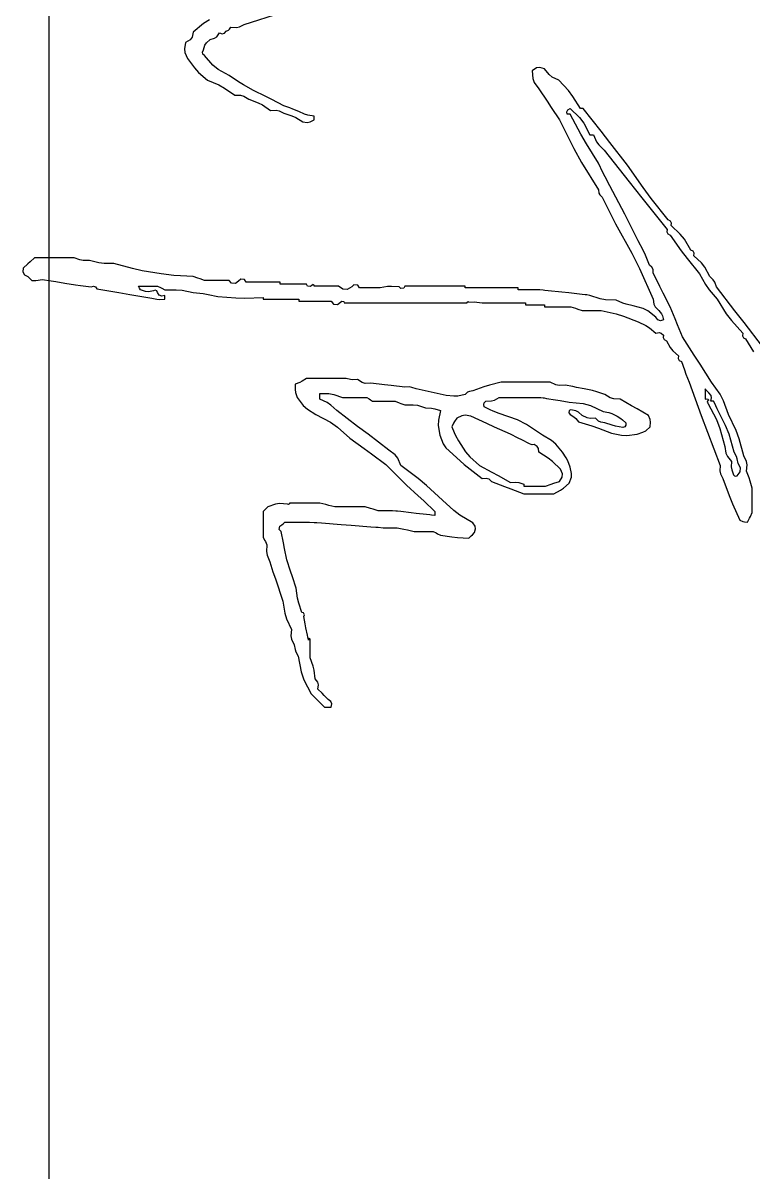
# Model space of a CAD drawing. Extents: x -12446 to 284554, y -295110 to 165007.
# Drawn here: x 1399 to 2051, y -293680 to -292653 of the extents above; entities that cross this region are included whole.
import ezdxf

# ---------------------------------------------------------------- set-up
doc = ezdxf.new("R2010")
doc.units = 0
doc.header["$LTSCALE"] = 1000
doc.layers.get('0').update_dxf_attribs({"linetype": 'CONTINUOUS'})
doc.layers.add('A-Anno-Note', color=241, linetype='CONTINUOUS')

# ---------------------------------------------------------------- blocks, each defined once
blk = doc.blocks.new('AX-TK-HF-20190012-S001-TQ2$0$BZTQ')
at = {"color": 4}
blk.add_line((-50, 128.675), (0, 128.675), dxfattribs=at)
blk = doc.blocks.new('AX-TK-HF-20190012-S001-TQ2')
blk.add_blockref('AX-TK-HF-20190012-S001-TQ2$0$BZTQ', (0, 0))
blk = doc.blocks.new('AX-14-E')
at = {"xscale": 100, "yscale": 100, "zscale": 100, "rotation": 270}
blk.add_blockref('AX-TK-HF-20190012-S001-TQ2', (-11445.7, -294110.2), dxfattribs=at)
blk = doc.blocks.new('yjttry7rt')
for p, q in [((12.324637, 7.891727), (12.193458, 7.789514)), ((12.282964, 7.797963), (12.353809, 7.841865)), ((12.959342, 7.802479), (12.928888, 7.787545)), ((12.978437, 7.80606), (12.959342, 7.802479)), ((13.012233, 7.803173), (12.978437, 7.80606)), ((13.049331, 7.816835), (13.012233, 7.803173)), ((13.06812, 7.823098), (13.049331, 7.816835)), ((13.105996, 7.834427), (13.06812, 7.823098)), ((13.16017, 7.834427), (13.105996, 7.834427)), ((13.187257, 7.834427), (13.16017, 7.834427)), ((13.241432, 7.834427), (13.187257, 7.834427)), ((13.262268, 7.824009), (13.241432, 7.834427)), ((13.272686, 7.8188), (13.262268, 7.824009)), ((13.293522, 7.808382), (13.272686, 7.8188)), ((13.292386, 7.791237), (13.293522, 7.808382)), ((12.127824, 7.738465), (11.996466, 7.636483)), ((12.193458, 7.789514), (12.127824, 7.738465)), ((12.182017, 7.719611), (12.25171, 7.782336)), ((12.25171, 7.782336), (12.265482, 7.779946)), ((12.265482, 7.779946), (12.276614, 7.785512)), ((12.276614, 7.785512), (12.282964, 7.797963)), ((12.787962, 7.745728), (12.699689, 7.7042)), ((12.834559, 7.762672), (12.787962, 7.745728)), ((12.908052, 7.735455), (12.809281, 7.706514)), ((12.928888, 7.787545), (12.834559, 7.762672)), ((12.931529, 7.747432), (12.908052, 7.735455)), ((12.944592, 7.751787), (12.931529, 7.747432)), ((12.97056, 7.756291), (12.944592, 7.751787)), ((12.994099, 7.769856), (12.97056, 7.756291)), ((13.017092, 7.768087), (12.994099, 7.769856)), ((13.038278, 7.751082), (13.017092, 7.768087)), ((13.033069, 7.730246), (13.039467, 7.73598)), ((13.041225, 7.743012), (13.038278, 7.751082)), ((13.039467, 7.73598), (13.041225, 7.743012)), ((13.192687, 7.726256), (13.283104, 7.766709)), ((13.283104, 7.766709), (13.29017, 7.782371)), ((13.29017, 7.782371), (13.292386, 7.791237)), ((12.064184, 7.641692), (12.143914, 7.691034)), ((12.143914, 7.691034), (12.182017, 7.719611)), ((12.624421, 7.67663), (12.587696, 7.657187)), ((12.699689, 7.7042), (12.624421, 7.67663)), ((12.760617, 7.687471), (12.668435, 7.641692)), ((12.809281, 7.706514), (12.760617, 7.687471)), ((12.777589, 7.655962), (12.876797, 7.683364)), ((12.876797, 7.683364), (12.912818, 7.688529)), ((12.912818, 7.688529), (12.931902, 7.696879)), ((12.931902, 7.696879), (12.960142, 7.719828)), ((12.960142, 7.719828), (12.989588, 7.718705)), ((12.989588, 7.718705), (13.005116, 7.720923)), ((13.005116, 7.720923), (13.033069, 7.730246)), ((13.027292, 7.659464), (13.053905, 7.672946)), ((13.053905, 7.672946), (13.146751, 7.707464)), ((13.146751, 7.707464), (13.192687, 7.726256)), ((11.95798, 7.619618), (11.939167, 7.600019)), ((11.970744, 7.627741), (11.95798, 7.619618)), ((11.996466, 7.636483), (11.970744, 7.627741)), ((12.011756, 7.597155), (12.064184, 7.641692)), ((12.522581, 7.610437), (12.422361, 7.546165)), ((12.587696, 7.657187), (12.522581, 7.610437)), ((12.608131, 7.609907), (12.594777, 7.60694)), ((12.626762, 7.605228), (12.608131, 7.609907)), ((12.643431, 7.62919), (12.626762, 7.620855)), ((12.626762, 7.620855), (12.626762, 7.614605)), ((12.626762, 7.614605), (12.626762, 7.611479)), ((12.626762, 7.611479), (12.626762, 7.605228)), ((12.637181, 7.589601), (12.728639, 7.636808)), ((12.651766, 7.633357), (12.643431, 7.62919)), ((12.668435, 7.641692), (12.651766, 7.633357)), ((12.728639, 7.636808), (12.777589, 7.655962)), ((12.798126, 7.587224), (12.980979, 7.657319)), ((12.980979, 7.657319), (13.010779, 7.655926)), ((13.010779, 7.655926), (13.027292, 7.659464)), ((11.864043, 7.553864), (11.824567, 7.511465)), ((11.888181, 7.572516), (11.864043, 7.553864)), ((11.939167, 7.600019), (11.888181, 7.572516)), ((11.923539, 7.54272), (11.983161, 7.577033)), ((11.983161, 7.577033), (12.011756, 7.597155)), ((12.422361, 7.546165), (12.372353, 7.513868)), ((12.522581, 7.48542), (12.706437, 7.55284)), ((12.567379, 7.582308), (12.559045, 7.573974)), ((12.559045, 7.573974), (12.581965, 7.573974)), ((12.571546, 7.586476), (12.567379, 7.582308)), ((12.579881, 7.59481), (12.571546, 7.586476)), ((12.594777, 7.60694), (12.579881, 7.59481)), ((12.581965, 7.573974), (12.593424, 7.573974)), ((12.593424, 7.573974), (12.616344, 7.573974)), ((12.613076, 7.581919), (12.614931, 7.589338)), ((12.616344, 7.573974), (12.613076, 7.581919)), ((12.614931, 7.589338), (12.621553, 7.59481)), ((12.621553, 7.59481), (12.623177, 7.588424)), ((12.623177, 7.588424), (12.63205, 7.585467)), ((12.63205, 7.585467), (12.637181, 7.589601)), ((12.706437, 7.55284), (12.798126, 7.587224)), ((11.793313, 7.495838), (11.733654, 7.459917)), ((11.799663, 7.508289), (11.793313, 7.495838)), ((11.810796, 7.513856), (11.799663, 7.508289)), ((11.824567, 7.511465), (11.810796, 7.513856)), ((11.840234, 7.475411), (11.923539, 7.54272)), ((12.372353, 7.513868), (12.272546, 7.448956)), ((12.476864, 7.468417), (12.522581, 7.48542)), ((11.705545, 7.437214), (11.657877, 7.386448)), ((11.733654, 7.459917), (11.705545, 7.437214)), ((11.709968, 7.381239), (11.797431, 7.443048)), ((11.797431, 7.443048), (11.840234, 7.475411)), ((12.205735, 7.422205), (12.172395, 7.408661)), ((12.272546, 7.448956), (12.205735, 7.422205)), ((12.348316, 7.395904), (12.376728, 7.42812)), ((12.376728, 7.42812), (12.390499, 7.42573)), ((12.390499, 7.42573), (12.401632, 7.431296)), ((12.401632, 7.431296), (12.407982, 7.443747)), ((12.407982, 7.443747), (12.453942, 7.460081)), ((12.453942, 7.460081), (12.476864, 7.468417)), ((11.504618, 7.224851), (11.678713, 7.365611)), ((11.626623, 7.370821), (11.508651, 7.277468)), ((11.632973, 7.383272), (11.626623, 7.370821)), ((11.644106, 7.388838), (11.632973, 7.383272)), ((11.657877, 7.386448), (11.644106, 7.388838)), ((11.678713, 7.365611), (11.692485, 7.363221)), ((11.692485, 7.363221), (11.703617, 7.368787)), ((11.703617, 7.368787), (11.709968, 7.381239)), ((12.105856, 7.381239), (12.030846, 7.343733)), ((12.172395, 7.408661), (12.105856, 7.381239)), ((12.287032, 7.347951), (12.293383, 7.360402)), ((12.293383, 7.360402), (12.330733, 7.381618)), ((12.330733, 7.381618), (12.348316, 7.395904)), ((11.993341, 7.324981), (11.91833, 7.287476)), ((12.030846, 7.343733), (11.993341, 7.324981)), ((12.064184, 7.287476), (12.091808, 7.291762)), ((12.091808, 7.291762), (12.106689, 7.299202)), ((12.106689, 7.299202), (12.126693, 7.31873)), ((12.126693, 7.31873), (12.144455, 7.333802)), ((12.163156, 7.303103), (12.128863, 7.258945)), ((12.144455, 7.333802), (12.156068, 7.339609)), ((12.156068, 7.339609), (12.178783, 7.344775)), ((12.177783, 7.313251), (12.163156, 7.303103)), ((12.183131, 7.327512), (12.177783, 7.313251)), ((12.178783, 7.344775), (12.183131, 7.327512)), ((12.222193, 7.266754), (12.25171, 7.303103)), ((12.248401, 7.319963), (12.251274, 7.331455)), ((12.25171, 7.303103), (12.248401, 7.319963)), ((12.251274, 7.331455), (12.262128, 7.344775)), ((12.262128, 7.344775), (12.2759, 7.342385)), ((12.2759, 7.342385), (12.287032, 7.347951)), ((11.448106, 7.232581), (11.324497, 7.146831)), ((11.508651, 7.277468), (11.448106, 7.232581)), ((11.793419, 7.233037), (11.741222, 7.204131)), ((11.820797, 7.245673), (11.793419, 7.233037)), ((11.876658, 7.266639), (11.820797, 7.245673)), ((11.888227, 7.28125), (11.876658, 7.266639)), ((11.8997, 7.286986), (11.888227, 7.28125)), ((11.893971, 7.211585), (12.064184, 7.287476)), ((11.91833, 7.287476), (11.8997, 7.286986)), ((12.115397, 7.232014), (12.100647, 7.178085)), ((12.128863, 7.258945), (12.115397, 7.232014)), ((12.189201, 7.204131), (12.20934, 7.246402)), ((12.20934, 7.246402), (12.222193, 7.266754)), ((12.704898, 7.26143), (12.669687, 7.198803)), ((12.728184, 7.271447), (12.704898, 7.26143)), ((12.742132, 7.273771), (12.728184, 7.271447)), ((12.767407, 7.271848), (12.742132, 7.273771)), ((12.789453, 7.246495), (12.767407, 7.271848)), ((12.798429, 7.230786), (12.789453, 7.246495)), ((12.80908, 7.198922), (12.798429, 7.230786)), ((11.417098, 7.155044), (11.504618, 7.224851)), ((11.647459, 7.079113), (11.810299, 7.16975)), ((11.682881, 7.17496), (11.65371, 7.160374)), ((11.741222, 7.204131), (11.682881, 7.17496)), ((11.810299, 7.16975), (11.893971, 7.211585)), ((12.100647, 7.178085), (12.092112, 7.139484)), ((12.158191, 7.124967), (12.189201, 7.204131)), ((12.651976, 7.167548), (12.616344, 7.105158)), ((12.669687, 7.198803), (12.651976, 7.167548)), ((12.815414, 7.142983), (12.80908, 7.198922)), ((11.324497, 7.146831), (11.199043, 7.049461)), ((11.241152, 7.016604), (11.417098, 7.155044)), ((11.595369, 7.131204), (11.533016, 7.097574)), ((11.65371, 7.160374), (11.595369, 7.131204)), ((12.085725, 7.120325), (12.069393, 7.084322)), ((12.092112, 7.139484), (12.085725, 7.120325)), ((12.145549, 7.083881), (12.158191, 7.124967)), ((12.616344, 7.105158), (12.614687, 7.07027)), ((12.710107, 7.089531), (12.722909, 7.109544)), ((12.722909, 7.109544), (12.730325, 7.119079)), ((12.730325, 7.119079), (12.746571, 7.136413)), ((12.746571, 7.136413), (12.758681, 7.137391)), ((12.758681, 7.137391), (12.76778, 7.131931)), ((12.772616, 7.120786), (12.764063, 7.080752)), ((12.76778, 7.131931), (12.772616, 7.120786)), ((12.803871, 7.058277), (12.814325, 7.113594)), ((12.814325, 7.113594), (12.815414, 7.142983)), ((11.199043, 7.049461), (11.136532, 7.000494)), ((11.439097, 7.047859), (11.38909, 7.022855)), ((11.501761, 7.080904), (11.439097, 7.047859)), ((11.533016, 7.097574), (11.501761, 7.080904)), ((11.559947, 7.035357), (11.589118, 7.049942)), ((11.589118, 7.049942), (11.647459, 7.079113)), ((12.069393, 7.084322), (12.066892, 7.025111)), ((12.126693, 7.000977), (12.145549, 7.083881)), ((12.608802, 7.051438), (12.590299, 7.021813)), ((12.614687, 7.07027), (12.608802, 7.051438)), ((12.684062, 7.011395), (12.689157, 7.043944)), ((12.689157, 7.043944), (12.694654, 7.060435)), ((12.694654, 7.060435), (12.710107, 7.089531)), ((12.758831, 7.060871), (12.746571, 7.021813)), ((12.764063, 7.080752), (12.758831, 7.060871)), ((12.775564, 6.986567), (12.803871, 7.058277)), ((11.136532, 7.000494), (11.011954, 6.902005)), ((11.157807, 6.959305), (11.194947, 6.975347)), ((11.194947, 6.975347), (11.212874, 6.987672)), ((11.314079, 6.98535), (11.207727, 6.919503)), ((11.212874, 6.987672), (11.241152, 7.016604)), ((11.309724, 6.893103), (11.459933, 6.98535)), ((11.364086, 7.010354), (11.314079, 6.98535)), ((11.38909, 7.022855), (11.364086, 7.010354)), ((11.459933, 6.98535), (11.478289, 6.98857)), ((11.478289, 6.98857), (11.488016, 6.993433)), ((11.488016, 6.993433), (11.501605, 7.006186)), ((11.501605, 7.006186), (11.559947, 7.035357)), ((12.061495, 6.994886), (12.043348, 6.938468)), ((12.066892, 7.025111), (12.061495, 6.994886)), ((12.126693, 6.959305), (12.126693, 7.000977)), ((12.574452, 6.97702), (12.568133, 6.953851)), ((12.590299, 7.021813), (12.574452, 6.97702)), ((12.650069, 6.941358), (12.684062, 7.011395)), ((12.736837, 6.986355), (12.720526, 6.969723)), ((12.743052, 6.998785), (12.736837, 6.986355)), ((12.746571, 7.021813), (12.743052, 6.998785)), ((12.76301, 6.949952), (12.775564, 6.986567)), ((11.093082, 6.90487), (11.157807, 6.938468)), ((11.207727, 6.919503), (11.153448, 6.888188)), ((11.157807, 6.95097), (11.157807, 6.959305)), ((11.157807, 6.946803), (11.157807, 6.95097)), ((11.157807, 6.938468), (11.157807, 6.946803)), ((12.039464, 6.913542), (12.038139, 6.896796)), ((12.04051, 6.921911), (12.039464, 6.913542)), ((12.043348, 6.938468), (12.04051, 6.921911)), ((12.126693, 6.938468), (12.126693, 6.959305)), ((12.126693, 6.896796), (12.126693, 6.938468)), ((12.568133, 6.953851), (12.559045, 6.907214)), ((12.638971, 6.901404), (12.650069, 6.941358)), ((12.71838, 6.923409), (12.704898, 6.896796)), ((12.721919, 6.939922), (12.71838, 6.923409)), ((12.720526, 6.969723), (12.721919, 6.939922)), ((12.741362, 6.87596), (12.76301, 6.949952)), ((11.011954, 6.886378), (10.944796, 6.845222)), ((11.011954, 6.902005), (11.011954, 6.895754)), ((11.011954, 6.895754), (11.011954, 6.892629)), ((11.011954, 6.892629), (11.011954, 6.886378)), ((11.011954, 6.829078), (11.062332, 6.881807)), ((11.153448, 6.888188), (11.043208, 6.829078)), ((11.062332, 6.881807), (11.093082, 6.90487)), ((11.074462, 6.771779), (11.232321, 6.850218)), ((11.232321, 6.850218), (11.309724, 6.893103)), ((12.038139, 6.896796), (12.029804, 6.821786)), ((12.105856, 6.834287), (12.114191, 6.859291)), ((12.114191, 6.859291), (12.118358, 6.871793)), ((12.118358, 6.871793), (12.126693, 6.896796)), ((12.55071, 6.865542), (12.546543, 6.844705)), ((12.559045, 6.907214), (12.55071, 6.865542)), ((12.631972, 6.823869), (12.638971, 6.901404)), ((12.680188, 6.861465), (12.673644, 6.834287)), ((12.687083, 6.875254), (12.680188, 6.861465)), ((12.704898, 6.896796), (12.687083, 6.875254)), ((12.699689, 6.829078), (12.712681, 6.850543)), ((12.712681, 6.850543), (12.721568, 6.860541)), ((12.721568, 6.860541), (12.741362, 6.87596)), ((10.912862, 6.82074), (10.855682, 6.76657)), ((10.944796, 6.845222), (10.912862, 6.82074)), ((11.018304, 6.816627), (11.011954, 6.829078)), ((11.029437, 6.81106), (11.018304, 6.816627)), ((11.043208, 6.813451), (11.029437, 6.81106)), ((11.043208, 6.829078), (11.043208, 6.822827)), ((11.043208, 6.822827), (11.043208, 6.819702)), ((11.043208, 6.819702), (11.043208, 6.813451)), ((12.025637, 6.78428), (12.017302, 6.70927)), ((12.029804, 6.821786), (12.025637, 6.78428)), ((12.105856, 6.775946), (12.105856, 6.834287)), ((12.546543, 6.844705), (12.538208, 6.803033)), ((12.538208, 6.803033), (12.540514, 6.769192)), ((12.623637, 6.773862), (12.631972, 6.823869)), ((12.673644, 6.834287), (12.678428, 6.824801)), ((12.678428, 6.824801), (12.691625, 6.822161)), ((12.691625, 6.822161), (12.699689, 6.829078)), ((12.908052, 6.787406), (12.863362, 6.751019)), ((12.93885, 6.808399), (12.908052, 6.787406)), ((12.956123, 6.817036), (12.93885, 6.808399)), ((12.991397, 6.829078), (12.956123, 6.817036)), ((13.025834, 6.837627), (12.991397, 6.829078)), ((13.027126, 6.786856), (13.001815, 6.776988)), ((13.046753, 6.836396), (13.025834, 6.837627)), ((13.046028, 6.785402), (13.027126, 6.786856)), ((13.069533, 6.771779), (13.046028, 6.785402)), ((13.079951, 6.823869), (13.046753, 6.836396)), ((13.106235, 6.793114), (13.079951, 6.823869)), ((13.117947, 6.776079), (13.106235, 6.793114)), ((10.838357, 6.730488), (10.824571, 6.713256)), ((10.855682, 6.76657), (10.838357, 6.730488)), ((10.971496, 6.702758), (11.005877, 6.725679)), ((11.005877, 6.725679), (11.074462, 6.771779)), ((12.105856, 6.746775), (12.105856, 6.775946)), ((12.105856, 6.688434), (12.105856, 6.746775)), ((12.53699, 6.750395), (12.522581, 6.719688)), ((12.540514, 6.769192), (12.53699, 6.750395)), ((12.611135, 6.698852), (12.61947, 6.748859)), ((12.61947, 6.748859), (12.623637, 6.773862)), ((12.843413, 6.727745), (12.814289, 6.678015)), ((12.863362, 6.751019), (12.843413, 6.727745)), ((12.960075, 6.732704), (12.941007, 6.708338)), ((13.001815, 6.776988), (12.960075, 6.732704)), ((13.079951, 6.740524), (13.069533, 6.771779)), ((13.08516, 6.724897), (13.079951, 6.740524)), ((13.095578, 6.693643), (13.08516, 6.724897)), ((13.13725, 6.740524), (13.117947, 6.776079)), ((13.13725, 6.673848), (13.13725, 6.740524)), ((10.793173, 6.688434), (10.785517, 6.662119)), ((10.785517, 6.662119), (10.78838, 6.643513)), ((10.824571, 6.713256), (10.793173, 6.688434)), ((10.868634, 6.632104), (10.902563, 6.657179)), ((10.902563, 6.657179), (10.971496, 6.702758)), ((12.014177, 6.681141), (12.012093, 6.662388)), ((12.012093, 6.662388), (12.012093, 6.614465)), ((12.015219, 6.690517), (12.014177, 6.681141)), ((12.017302, 6.70927), (12.015219, 6.690517)), ((12.095438, 6.646761), (12.095438, 6.688434)), ((12.095438, 6.688434), (12.099606, 6.688434)), ((12.099606, 6.688434), (12.101689, 6.688434)), ((12.101689, 6.688434), (12.105856, 6.688434)), ((12.522581, 6.719688), (12.522581, 6.611339)), ((12.605926, 6.667597), (12.60801, 6.680099)), ((12.605926, 6.575918), (12.605926, 6.667597)), ((12.60801, 6.680099), (12.609052, 6.68635)), ((12.609052, 6.68635), (12.611135, 6.698852)), ((12.814289, 6.678015), (12.755032, 6.58873)), ((12.908052, 6.657179), (12.888475, 6.655411)), ((12.941007, 6.708338), (12.908052, 6.657179)), ((13.095578, 6.645719), (13.095578, 6.693643)), ((13.13725, 6.64051), (13.13725, 6.673848)), ((10.78838, 6.643513), (10.803591, 6.620716)), ((10.803591, 6.620716), (10.84568, 6.623647)), ((10.84568, 6.623647), (10.868634, 6.632104)), ((12.012093, 6.614465), (12.012093, 6.590503)), ((12.095438, 6.625925), (12.095438, 6.646761)), ((12.095438, 6.584252), (12.095438, 6.625925)), ((12.522581, 6.611339), (12.522581, 6.557165)), ((12.86117, 6.605089), (12.840334, 6.563416)), ((12.866383, 6.614347), (12.86117, 6.605089)), ((12.876547, 6.647957), (12.866379, 6.631134)), ((12.866379, 6.631134), (12.86763, 6.620583)), ((12.86763, 6.620583), (12.866383, 6.614347)), ((12.888475, 6.655411), (12.876547, 6.647957)), ((13.095578, 6.621758), (13.095578, 6.645719)), ((13.095578, 6.573834), (13.095578, 6.621758)), ((13.13725, 6.573834), (13.13725, 6.64051)), ((12.005842, 6.54258), (12.001675, 6.54258)), ((12.001675, 6.54258), (12.001675, 6.425897)), ((12.007926, 6.54258), (12.005842, 6.54258)), ((12.012093, 6.54258), (12.007926, 6.54258)), ((12.012093, 6.590503), (12.012093, 6.54258)), ((12.08502, 6.488406), (12.08502, 6.584252)), ((12.08502, 6.584252), (12.089187, 6.584252)), ((12.089187, 6.584252), (12.091271, 6.584252)), ((12.091271, 6.584252), (12.095438, 6.584252)), ((12.522581, 6.557165), (12.522581, 6.448817)), ((12.605926, 6.530078), (12.605926, 6.575918)), ((12.730355, 6.539375), (12.69448, 6.438399)), ((12.755032, 6.58873), (12.730355, 6.539375)), ((12.829916, 6.54258), (12.80908, 6.500907)), ((12.840334, 6.563416), (12.829916, 6.54258)), ((13.073619, 6.530353), (13.075837, 6.545881)), ((13.074742, 6.500907), (13.073619, 6.530353)), ((13.075837, 6.545881), (13.08516, 6.573834)), ((13.08516, 6.573834), (13.089327, 6.573834)), ((13.089327, 6.573834), (13.091411, 6.573834)), ((13.091411, 6.573834), (13.095578, 6.573834)), ((13.110657, 6.502804), (13.13725, 6.573834)), ((12.08502, 6.440482), (12.08502, 6.488406)), ((12.605926, 6.438399), (12.605926, 6.530078)), ((12.80908, 6.500907), (12.769466, 6.413406)), ((13.037605, 6.431948), (13.074742, 6.500907)), ((13.069533, 6.396726), (13.097112, 6.467379)), ((13.097112, 6.467379), (13.110657, 6.502804)), ((12.001675, 6.425897), (12.001675, 6.367555)), ((12.08502, 6.344636), (12.08502, 6.440482)), ((12.522581, 6.448817), (12.538549, 6.385539)), ((12.620571, 6.41183), (12.605926, 6.438399)), ((12.625161, 6.395768), (12.620571, 6.41183)), ((12.681368, 6.404454), (12.674048, 6.387721)), ((12.69448, 6.438399), (12.681368, 6.404454)), ((12.769466, 6.413406), (12.749672, 6.36965)), ((13.018851, 6.397566), (13.037605, 6.431948)), ((12.001675, 6.367555), (12.001675, 6.250873)), ((12.080341, 6.315767), (12.08502, 6.344636)), ((12.538549, 6.385539), (12.547962, 6.354163)), ((12.547962, 6.354163), (12.569463, 6.292545)), ((12.626762, 6.365472), (12.625161, 6.395768)), ((12.636345, 6.356426), (12.626762, 6.365472)), ((12.644923, 6.353566), (12.636345, 6.356426)), ((12.658017, 6.355054), (12.644923, 6.353566)), ((12.674048, 6.387721), (12.658017, 6.355054)), ((12.749672, 6.36965), (12.710107, 6.282127)), ((12.980979, 6.329008), (13.018851, 6.397566)), ((13.002776, 6.277607), (13.053905, 6.344636)), ((13.050935, 6.366186), (13.05519, 6.38037)), ((13.053905, 6.344636), (13.050935, 6.366186)), ((13.05519, 6.38037), (13.069533, 6.396726)), ((12.079282, 6.300949), (12.080341, 6.315767)), ((12.079811, 6.271709), (12.079282, 6.300949)), ((12.569463, 6.292545), (12.572683, 6.274189)), ((12.710107, 6.282127), (12.704432, 6.251111)), ((12.93418, 6.27566), (12.980979, 6.329008)), ((12.975573, 6.245173), (13.002776, 6.277607)), ((13.298731, 6.292545), (13.254919, 6.221644)), ((13.315631, 6.305426), (13.298731, 6.292545)), ((13.330268, 6.308353), (13.315631, 6.305426)), ((13.350822, 6.302963), (13.330268, 6.308353)), ((13.363324, 6.290461), (13.350822, 6.302963)), ((13.369575, 6.284211), (13.363324, 6.290461)), ((13.382076, 6.271709), (13.369575, 6.284211)), ((11.995424, 6.250873), (11.991257, 6.250873)), ((11.991257, 6.250873), (11.991257, 6.117521)), ((11.997508, 6.250873), (11.995424, 6.250873)), ((12.001675, 6.250873), (11.997508, 6.250873)), ((12.077448, 6.267693), (12.079811, 6.271709)), ((12.08039, 6.26181), (12.077448, 6.267693)), ((12.08502, 6.261291), (12.08039, 6.26181)), ((12.08502, 5.990419), (12.08502, 6.261291)), ((12.572683, 6.274189), (12.577546, 6.264462)), ((12.577546, 6.264462), (12.590299, 6.250873)), ((12.590299, 6.250873), (12.598582, 6.209978)), ((12.704432, 6.251111), (12.706922, 6.232436)), ((12.706922, 6.232436), (12.720526, 6.203991)), ((12.815727, 6.197072), (12.845543, 6.214409)), ((12.845543, 6.214409), (12.905901, 6.251732)), ((12.905901, 6.251732), (12.93418, 6.27566)), ((12.91847, 6.183155), (12.975573, 6.245173)), ((13.254919, 6.221644), (13.229511, 6.187767)), ((13.378657, 6.208981), (13.382076, 6.271709)), ((12.59967, 6.188208), (12.595508, 6.146691)), ((12.598582, 6.209978), (12.59967, 6.188208)), ((12.720526, 6.203991), (12.738633, 6.192488)), ((12.738633, 6.192488), (12.748074, 6.187243)), ((12.748074, 6.187243), (12.767407, 6.177946)), ((12.767407, 6.177946), (12.799847, 6.189661)), ((12.799847, 6.189661), (12.815727, 6.197072)), ((12.884946, 6.144896), (12.91847, 6.183155)), ((13.229511, 6.187767), (13.173714, 6.125855)), ((13.366449, 6.115437), (13.375518, 6.177599)), ((13.375518, 6.177599), (13.378657, 6.208981)), ((11.991257, 6.117521), (11.991257, 6.050845)), ((12.595508, 6.146691), (12.580923, 6.080015)), ((12.669169, 6.08293), (12.678853, 6.115437)), ((12.678853, 6.115437), (12.73161, 6.102951)), ((12.73161, 6.102951), (12.760729, 6.101831)), ((12.760729, 6.101831), (12.814289, 6.110228)), ((12.814289, 6.110228), (12.861711, 6.128631)), ((12.861711, 6.128631), (12.884946, 6.144896)), ((13.173714, 6.125855), (13.092571, 6.037739)), ((13.345613, 6.073764), (13.353947, 6.090433)), ((13.353947, 6.090433), (13.358115, 6.098768)), ((13.358115, 6.098768), (13.366449, 6.115437)), ((11.991257, 6.050845), (11.991257, 5.917493)), ((12.57363, 6.046677), (12.559045, 5.980001)), ((12.580923, 6.080015), (12.57363, 6.046677)), ((12.649631, 5.987871), (12.663226, 6.032092)), ((12.663226, 6.032092), (12.665975, 6.065899)), ((12.665975, 6.065899), (12.669169, 6.08293)), ((13.092571, 6.037739), (13.053868, 5.991713)), ((13.177429, 6.022099), (13.236223, 6.084183)), ((13.236223, 6.084183), (13.244557, 6.084183)), ((13.244557, 6.084183), (13.248724, 6.084183)), ((13.25185, 6.037301), (13.245599, 5.981043)), ((13.248724, 6.084183), (13.257059, 6.084183)), ((13.253933, 6.056054), (13.25185, 6.037301)), ((13.254975, 6.06543), (13.253933, 6.056054)), ((13.257059, 6.084183), (13.254975, 6.06543)), ((13.345613, 6.032092), (13.345613, 6.073764)), ((13.345613, 6.011256), (13.345613, 6.032092)), ((12.08502, 5.854984), (12.08502, 5.990419)), ((12.559045, 5.980001), (12.550414, 5.956168)), ((12.64634, 5.963739), (12.649631, 5.987871)), ((12.647599, 5.917493), (12.64634, 5.963739)), ((13.053868, 5.991713), (12.980979, 5.896656)), ((13.090369, 5.927911), (13.148255, 5.990841)), ((13.148255, 5.990841), (13.177429, 6.022099)), ((13.245599, 5.981043), (13.242473, 5.952914)), ((13.337278, 5.932078), (13.345613, 5.969583)), ((13.345613, 5.969583), (13.345613, 6.011256)), ((11.991257, 5.917493), (12.002433, 5.911514)), ((12.002433, 5.911514), (12.005099, 5.895518)), ((12.548627, 5.917493), (12.540292, 5.842482)), ((12.550414, 5.956168), (12.548192, 5.942837)), ((12.548192, 5.942837), (12.548627, 5.917493)), ((12.635097, 5.886238), (12.639264, 5.896656)), ((12.639264, 5.896656), (12.647599, 5.917493)), ((12.980979, 5.896656), (12.941593, 5.879512)), ((13.044529, 5.882071), (13.090369, 5.927911)), ((13.236223, 5.896656), (13.234139, 5.877904)), ((13.242473, 5.952914), (13.236223, 5.896656)), ((13.324777, 5.87582), (13.333111, 5.913325)), ((13.333111, 5.913325), (13.337278, 5.932078)), ((11.996466, 5.886238), (11.993596, 5.844613)), ((11.993596, 5.844613), (11.994668, 5.823189)), ((12.005099, 5.895518), (11.996466, 5.886238)), ((12.08502, 5.584113), (12.08502, 5.854984)), ((12.540292, 5.842482), (12.536125, 5.804977)), ((12.626762, 5.865402), (12.635097, 5.886238)), ((12.626762, 5.815395), (12.626762, 5.865402)), ((12.922477, 5.863981), (12.897634, 5.828939)), ((12.941593, 5.879512), (12.922477, 5.863981)), ((12.97577, 5.813311), (13.021609, 5.859151)), ((13.021609, 5.859151), (13.044529, 5.882071)), ((13.233097, 5.868527), (13.231013, 5.849775)), ((13.231013, 5.849775), (13.231013, 5.818521)), ((13.234139, 5.877904), (13.233097, 5.868527)), ((13.324777, 5.844566), (13.324777, 5.87582)), ((13.324777, 5.828939), (13.324777, 5.844566)), ((11.994668, 5.823189), (12.001675, 5.782057)), ((12.001675, 5.782057), (12.001675, 5.736217)), ((12.536125, 5.804977), (12.52779, 5.729966)), ((12.626762, 5.790392), (12.626762, 5.815395)), ((12.626762, 5.740385), (12.626762, 5.790392)), ((12.897634, 5.828939), (12.809557, 5.714773)), ((12.917585, 5.734018), (12.97577, 5.813311)), ((13.231013, 5.771639), (13.222679, 5.742468)), ((13.231013, 5.818521), (13.231013, 5.802893)), ((13.231013, 5.802893), (13.231013, 5.771639)), ((13.321651, 5.757054), (13.322693, 5.770597)), ((13.322693, 5.770597), (13.324777, 5.797684)), ((13.324777, 5.797684), (13.324777, 5.828939)), ((12.001675, 5.736217), (12.001675, 5.713297)), ((12.001675, 5.713297), (12.001675, 5.667458)), ((12.52779, 5.729966), (12.528412, 5.699635)), ((12.605926, 5.70913), (12.614261, 5.721632)), ((12.605926, 5.654956), (12.605926, 5.70913)), ((12.614261, 5.721632), (12.618428, 5.727883)), ((12.618428, 5.727883), (12.626762, 5.740385)), ((12.809557, 5.714773), (12.765799, 5.65747)), ((12.888414, 5.694429), (12.917585, 5.734018)), ((13.218512, 5.727883), (13.210177, 5.698712)), ((13.222679, 5.742468), (13.218512, 5.727883)), ((13.311233, 5.621618), (13.319568, 5.729966)), ((13.319568, 5.729966), (13.321651, 5.757054)), ((11.987113, 5.659082), (11.984414, 5.637488)), ((12.001675, 5.667458), (11.987113, 5.659082)), ((12.523506, 5.682464), (12.506954, 5.65704)), ((12.506954, 5.65704), (12.508306, 5.631986)), ((12.528412, 5.699635), (12.523506, 5.682464)), ((12.605926, 5.627869), (12.605926, 5.654956)), ((12.765799, 5.65747), (12.678853, 5.54244)), ((12.829916, 5.615367), (12.888414, 5.694429)), ((13.210177, 5.698712), (13.210177, 5.632036)), ((11.984414, 5.637488), (11.996466, 5.625785)), ((11.996466, 5.625785), (12.011128, 5.600481)), ((12.011128, 5.600481), (12.009367, 5.575822)), ((12.074105, 5.569699), (12.076963, 5.581132)), ((12.076963, 5.581132), (12.08502, 5.584113)), ((12.507225, 5.619015), (12.501745, 5.594531)), ((12.501745, 5.594531), (12.501745, 5.507019)), ((12.508306, 5.631986), (12.507225, 5.619015)), ((12.605926, 5.573695), (12.605926, 5.627869)), ((12.769332, 5.547033), (12.829916, 5.615367)), ((13.210177, 5.632036), (13.210177, 5.598698)), ((13.210177, 5.598698), (13.210177, 5.532022)), ((13.307066, 5.567444), (13.311233, 5.621618)), ((12.009367, 5.575822), (11.991257, 5.552858)), ((11.991257, 5.552858), (11.991257, 5.498684)), ((12.079811, 5.563277), (12.074105, 5.569699)), ((12.074602, 5.511186), (12.090556, 5.524749)), ((12.092764, 5.546823), (12.079811, 5.563277)), ((12.090556, 5.524749), (12.092764, 5.546823)), ((12.585145, 5.499374), (12.589537, 5.52572)), ((12.589537, 5.52572), (12.605926, 5.573695)), ((12.678853, 5.54244), (12.648064, 5.509519)), ((12.742558, 5.508478), (12.769332, 5.547033)), ((13.210177, 5.532022), (13.201843, 5.498684)), ((13.298731, 5.459095), (13.307066, 5.567444)), ((11.991257, 5.498684), (11.991257, 5.471597)), ((11.991257, 5.471597), (11.991257, 5.417423)), ((12.074602, 5.440343), (12.074602, 5.511186)), ((12.501745, 5.507019), (12.501745, 5.463263)), ((12.501745, 5.463263), (12.501745, 5.37575)), ((12.58509, 5.448677), (12.585145, 5.499374)), ((12.634892, 5.48976), (12.616344, 5.448677)), ((12.648064, 5.509519), (12.634892, 5.48976)), ((12.699689, 5.427841), (12.742558, 5.508478)), ((13.197676, 5.482015), (13.189341, 5.448677)), ((13.201843, 5.498684), (13.197676, 5.482015)), ((13.296648, 5.432008), (13.298731, 5.459095)), ((14.238446, 5.461179), (14.215526, 5.438259)), ((14.249906, 5.472639), (14.238446, 5.461179)), ((14.272826, 5.495559), (14.249906, 5.472639)), ((14.282974, 5.510186), (14.272826, 5.495559)), ((14.297235, 5.515534), (14.282974, 5.510186)), ((14.285327, 5.445552), (14.314498, 5.474723)), ((14.314498, 5.511186), (14.297235, 5.515534)), ((14.314498, 5.496601), (14.314498, 5.511186)), ((14.314498, 5.489308), (14.314498, 5.496601)), ((14.314498, 5.474723), (14.314498, 5.489308)), ((11.053626, 5.417423), (11.048893, 5.382817)), ((11.061961, 5.417423), (11.053626, 5.417423)), ((11.066128, 5.417423), (11.061961, 5.417423)), ((11.074462, 5.417423), (11.066128, 5.417423)), ((11.086241, 5.394977), (11.074462, 5.417423)), ((11.088743, 5.379967), (11.086241, 5.394977)), ((11.986627, 5.416904), (11.983685, 5.41102)), ((11.983685, 5.41102), (11.986048, 5.407005)), ((11.986048, 5.407005), (11.99468, 5.397725)), ((11.991257, 5.417423), (11.986627, 5.416904)), ((11.99468, 5.397725), (11.992014, 5.381729)), ((12.074602, 5.404921), (12.074602, 5.440343)), ((12.074602, 5.334078), (12.074602, 5.404921)), ((12.597592, 5.448677), (12.58509, 5.448677)), ((12.603843, 5.448677), (12.597592, 5.448677)), ((12.616344, 5.448677), (12.603843, 5.448677)), ((12.670215, 5.380149), (12.699689, 5.427841)), ((13.189341, 5.448677), (13.189341, 5.382001)), ((13.293522, 5.391378), (13.295606, 5.418465)), ((13.293522, 5.337203), (13.293522, 5.391378)), ((13.295606, 5.418465), (13.296648, 5.432008)), ((13.939446, 5.396587), (13.937065, 5.392582)), ((13.937065, 5.392582), (13.940022, 5.386667)), ((13.981118, 5.396587), (13.939446, 5.396587)), ((14.001954, 5.396587), (13.981118, 5.396587)), ((14.043627, 5.396587), (14.001954, 5.396587)), ((14.088117, 5.411768), (14.043627, 5.396587)), ((14.111545, 5.417092), (14.088117, 5.411768)), ((14.158226, 5.422632), (14.111545, 5.417092)), ((14.176442, 5.437882), (14.158226, 5.422632)), ((14.163504, 5.360531), (14.241571, 5.401796)), ((14.19209, 5.44215), (14.176442, 5.437882)), ((14.215526, 5.438259), (14.19209, 5.44215)), ((14.241571, 5.401796), (14.270742, 5.430966)), ((14.270742, 5.430966), (14.285327, 5.445552)), ((11.027581, 5.334078), (11.014827, 5.300836)), ((11.043394, 5.365221), (11.027581, 5.334078)), ((11.048893, 5.382817), (11.043394, 5.365221)), ((11.061212, 5.315824), (11.084881, 5.354914)), ((11.084881, 5.354914), (11.088743, 5.379967)), ((11.992014, 5.381729), (11.980839, 5.37575)), ((11.980839, 5.37575), (11.980839, 5.317409)), ((12.064184, 5.2549), (12.064184, 5.334078)), ((12.064184, 5.334078), (12.068351, 5.334078)), ((12.068351, 5.334078), (12.070435, 5.334078)), ((12.070435, 5.334078), (12.074602, 5.334078)), ((12.501745, 5.37575), (12.517129, 5.352409)), ((12.517129, 5.352409), (12.523556, 5.339553)), ((12.523556, 5.339553), (12.532999, 5.313242)), ((12.605926, 5.32366), (12.650261, 5.357978)), ((12.650261, 5.357978), (12.670215, 5.380149)), ((13.189341, 5.382001), (13.189341, 5.348663)), ((13.189341, 5.348663), (13.189341, 5.281987)), ((13.293522, 5.310116), (13.293522, 5.337203)), ((13.713233, 5.326048), (13.658156, 5.318451)), ((13.740756, 5.332399), (13.713233, 5.326048)), ((13.793592, 5.349705), (13.740756, 5.332399)), ((13.79538, 5.35885), (13.793592, 5.349705)), ((13.806039, 5.36418), (13.79538, 5.35885)), ((13.814428, 5.360123), (13.806039, 5.36418)), ((13.856101, 5.368458), (13.814428, 5.360123)), ((13.876937, 5.372625), (13.856101, 5.368458)), ((13.918609, 5.380959), (13.876937, 5.372625)), ((13.929028, 5.383043), (13.918609, 5.380959)), ((13.934237, 5.384085), (13.929028, 5.383043)), ((13.944655, 5.386168), (13.934237, 5.384085)), ((13.940022, 5.386667), (13.944655, 5.386168)), ((14.009732, 5.316891), (14.033209, 5.328869)), ((14.033209, 5.328869), (14.11997, 5.345294)), ((14.11997, 5.345294), (14.163504, 5.360531)), ((11.008575, 5.284165), (10.996327, 5.250733)), ((11.014827, 5.300836), (11.008575, 5.284165)), ((11.037999, 5.250733), (11.051559, 5.294372)), ((11.051559, 5.294372), (11.061212, 5.315824)), ((11.980839, 5.317409), (11.980839, 5.288238)), ((11.980839, 5.288238), (11.980839, 5.229897)), ((12.532999, 5.313242), (12.562445, 5.312119)), ((12.562445, 5.312119), (12.577973, 5.314337)), ((12.577973, 5.314337), (12.605926, 5.32366)), ((13.189341, 5.281987), (13.193971, 5.281468)), ((13.19455, 5.271569), (13.191486, 5.227475)), ((13.193971, 5.281468), (13.196913, 5.275585)), ((13.196913, 5.275585), (13.19455, 5.271569)), ((13.293522, 5.255942), (13.293522, 5.310116)), ((13.501885, 5.26636), (13.439331, 5.254083)), ((13.564393, 5.287196), (13.501885, 5.26636)), ((13.595648, 5.297614), (13.564393, 5.287196)), ((13.658156, 5.318451), (13.595648, 5.297614)), ((13.795564, 5.255587), (13.827984, 5.265313)), ((13.827984, 5.265313), (13.887355, 5.292405)), ((13.887355, 5.292405), (13.921151, 5.289518)), ((13.921151, 5.289518), (13.940246, 5.293099)), ((13.940246, 5.293099), (13.9707, 5.308033)), ((13.9707, 5.308033), (13.996668, 5.312537)), ((13.996668, 5.312537), (14.009732, 5.316891)), ((10.548347, 5.031952), (10.481865, 5.240377)), ((10.996327, 5.250733), (10.962989, 5.184057)), ((11.020979, 5.207606), (11.024517, 5.22412)), ((11.022372, 5.177806), (11.020979, 5.207606)), ((11.024517, 5.22412), (11.037999, 5.250733)), ((11.974588, 5.229897), (11.970421, 5.229897)), ((11.970421, 5.229897), (11.970421, 5.154886)), ((11.976672, 5.229897), (11.974588, 5.229897)), ((11.980839, 5.229897), (11.976672, 5.229897)), ((12.064184, 5.215311), (12.064184, 5.2549)), ((12.064184, 5.136134), (12.064184, 5.215311)), ((13.191486, 5.227475), (13.194889, 5.203651)), ((13.194889, 5.203651), (13.210177, 5.162179)), ((13.299773, 5.249691), (13.293522, 5.255942)), ((13.302899, 5.246566), (13.299773, 5.249691)), ((13.309149, 5.240315), (13.302899, 5.246566)), ((13.316482, 5.227536), (13.309149, 5.240315)), ((13.334995, 5.224891), (13.316482, 5.227536)), ((13.345613, 5.235106), (13.334995, 5.224891)), ((13.408076, 5.247832), (13.345613, 5.235106)), ((13.439331, 5.254083), (13.408076, 5.247832)), ((13.569152, 5.189698), (13.606066, 5.203851)), ((13.606066, 5.203851), (13.656073, 5.22052)), ((13.656073, 5.22052), (13.681076, 5.228855)), ((13.681076, 5.228855), (13.731083, 5.245524)), ((13.731083, 5.245524), (13.795564, 5.255587)), ((10.94632, 5.150719), (10.912982, 5.084043)), ((10.962989, 5.184057), (10.94632, 5.150719)), ((10.992485, 5.132766), (11.022372, 5.177806)), ((11.970421, 5.154886), (11.970421, 5.117381)), ((12.057766, 5.036178), (12.053766, 5.136134)), ((12.053766, 5.136134), (12.057933, 5.136134)), ((12.057933, 5.136134), (12.060017, 5.136134)), ((12.060017, 5.136134), (12.064184, 5.136134)), ((13.210177, 5.162179), (13.220595, 5.151761)), ((13.220595, 5.151761), (13.225804, 5.146552)), ((13.225804, 5.146552), (13.236223, 5.136134)), ((13.236223, 5.136134), (13.29248, 5.136134)), ((13.29248, 5.136134), (13.320609, 5.136134)), ((13.320609, 5.136134), (13.376867, 5.136134)), ((13.376867, 5.136134), (13.393536, 5.144468)), ((13.393536, 5.144468), (13.401871, 5.148635)), ((13.401871, 5.148635), (13.41854, 5.15697)), ((13.41854, 5.15697), (13.456544, 5.155794)), ((13.456544, 5.155794), (13.476734, 5.159159)), ((13.476734, 5.159159), (13.512303, 5.172597)), ((13.512303, 5.172597), (13.550326, 5.183422)), ((13.550326, 5.183422), (13.569152, 5.189698)), ((10.912982, 5.084043), (10.882041, 5.028465)), ((10.959863, 5.057998), (10.979708, 5.108277)), ((10.979708, 5.108277), (10.992485, 5.132766)), ((11.970421, 5.117381), (11.970421, 5.04237)), ((10.561829, 5.005339), (10.548347, 5.031952)), ((10.882041, 5.028465), (10.865309, 5.001274)), ((10.938773, 5.012207), (10.943537, 5.030073)), ((10.939027, 4.979862), (10.938773, 5.012207)), ((10.943537, 5.030073), (10.959863, 5.057998)), ((11.955859, 5.033995), (11.95316, 5.0124)), ((11.95316, 5.0124), (11.965212, 5.000698)), ((11.970421, 5.04237), (11.955859, 5.033995)), ((12.056716, 4.985801), (12.057766, 5.036178)), ((10.565368, 4.988826), (10.561829, 5.005339)), ((10.563975, 4.959026), (10.565368, 4.988826)), ((10.574546, 4.950887), (10.563975, 4.959026)), ((10.579191, 4.945081), (10.574546, 4.950887)), ((10.829637, 4.948607), (10.796211, 4.887516)), ((10.865309, 5.001274), (10.829637, 4.948607)), ((10.89876, 4.923815), (10.939027, 4.979862)), ((11.975957, 4.96217), (11.960003, 4.948607)), ((11.960003, 4.948607), (11.960003, 4.894433)), ((11.965212, 5.000698), (11.978164, 4.984244)), ((11.978164, 4.984244), (11.975957, 4.96217)), ((12.048557, 4.886099), (12.056716, 4.985801)), ((10.584811, 4.93298), (10.579191, 4.945081)), ((10.596634, 4.923477), (10.584811, 4.93298)), ((10.595229, 4.896517), (10.600247, 4.910832)), ((10.615614, 4.881308), (10.595229, 4.896517)), ((10.600247, 4.910832), (10.596634, 4.923477)), ((10.796211, 4.887516), (10.772939, 4.858702)), ((10.855682, 4.828799), (10.881621, 4.89275)), ((10.881621, 4.89275), (10.89876, 4.923815)), ((11.960003, 4.894433), (11.960003, 4.867346)), ((12.037668, 4.83238), (12.048557, 4.886099)), ((10.521903, 4.839685), (10.542412, 4.807303)), ((10.62438, 4.868786), (10.615614, 4.881308)), ((10.631692, 4.844426), (10.62438, 4.868786)), ((10.649182, 4.823638), (10.631692, 4.844426)), ((10.662753, 4.815002), (10.649182, 4.823638)), ((10.772939, 4.858702), (10.720246, 4.813172)), ((10.812507, 4.780352), (10.855682, 4.828799)), ((11.960003, 4.867346), (11.960003, 4.813172)), ((12.033482, 4.805171), (12.037668, 4.83238)), ((10.542412, 4.807303), (10.59002, 4.750663)), ((10.688992, 4.807963), (10.662753, 4.815002)), ((10.700399, 4.802438), (10.688992, 4.807963)), ((10.711248, 4.804246), (10.700399, 4.802438)), ((10.720246, 4.813172), (10.711248, 4.804246)), ((10.735874, 4.719409), (10.788038, 4.758011)), ((10.788038, 4.758011), (10.812507, 4.780352)), ((11.947501, 4.775667), (11.939167, 4.750663)), ((11.951668, 4.788168), (11.947501, 4.775667)), ((11.960003, 4.813172), (11.951668, 4.788168)), ((12.027721, 4.750663), (12.033482, 4.805171)), ((10.59002, 4.750663), (10.617801, 4.745059)), ((10.617801, 4.745059), (10.633428, 4.733693)), ((10.633428, 4.733693), (10.64732, 4.708991)), ((10.64732, 4.708991), (10.682341, 4.70224)), ((10.682341, 4.70224), (10.703375, 4.704714)), ((10.703375, 4.704714), (10.735874, 4.719409)), ((11.939167, 4.750663), (11.935954, 4.679617)), ((12.014805, 4.689185), (12.027721, 4.750663)), ((11.932817, 4.644066), (11.923539, 4.573555)), ((11.935954, 4.679617), (11.932817, 4.644066)), ((12.011607, 4.65721), (12.014805, 4.689185)), ((12.012093, 4.594391), (12.011607, 4.65721)), ((11.923539, 4.573555), (11.906684, 4.468223)), ((11.991257, 4.552719), (11.999592, 4.569388)), ((11.999592, 4.569388), (12.003759, 4.577722)), ((12.003759, 4.577722), (12.012093, 4.594391)), ((12.047695, 4.577128), (12.042347, 4.562867)), ((12.051682, 4.594391), (12.043348, 4.594391)), ((12.043348, 4.594391), (12.047695, 4.577128)), ((12.055849, 4.594391), (12.051682, 4.594391)), ((12.064184, 4.594391), (12.055849, 4.594391)), ((12.063744, 4.550318), (12.064803, 4.565153)), ((12.064803, 4.565153), (12.064184, 4.594391)), ((11.991257, 4.511046), (11.991257, 4.552719)), ((11.991257, 4.49021), (11.991257, 4.511046)), ((12.018601, 4.550802), (12.013364, 4.540328)), ((12.013364, 4.540328), (12.017302, 4.531883)), ((12.017302, 4.531883), (12.023046, 4.503207)), ((12.027721, 4.552719), (12.018601, 4.550802)), ((12.023046, 4.503207), (12.021854, 4.486524)), ((12.042347, 4.562867), (12.027721, 4.552719)), ((12.038139, 4.400614), (12.058975, 4.521464)), ((12.058975, 4.521464), (12.063744, 4.550318)), ((11.906684, 4.468223), (11.895147, 4.415783)), ((11.991257, 4.448538), (11.991257, 4.49021)), ((11.999592, 4.452705), (11.991257, 4.448538)), ((12.003759, 4.454788), (11.999592, 4.452705)), ((12.012093, 4.458956), (12.003759, 4.454788)), ((12.021854, 4.486524), (12.012093, 4.458956)), ((11.895147, 4.415783), (11.86624, 4.313102)), ((12.027721, 4.340189), (12.038139, 4.400614)), ((11.86624, 4.313102), (11.867271, 4.258578)), ((12.006884, 4.219339), (12.027721, 4.340189)), ((11.867271, 4.258578), (11.864034, 4.230523)), ((11.864034, 4.230523), (11.850612, 4.177666)), ((11.988132, 4.129743), (11.996466, 4.188085)), ((11.992707, 4.200715), (11.996299, 4.21149)), ((11.996466, 4.188085), (11.992707, 4.200715)), ((11.996299, 4.21149), (12.006884, 4.219339)), ((11.847116, 4.125997), (11.834985, 4.094321)), ((11.850444, 4.143748), (11.847116, 4.125997)), ((11.850612, 4.177666), (11.850444, 4.143748)), ((11.983964, 4.100572), (11.988132, 4.129743)), ((11.834985, 4.094321), (11.834985, 4.006809)), ((11.97563, 4.042231), (11.983964, 4.100572)), ((11.834985, 4.006809), (11.834985, 3.963053)), ((11.967295, 3.992224), (11.97563, 4.042231)), ((11.834985, 3.963053), (11.834985, 3.875541)), ((11.954794, 3.917213), (11.963128, 3.96722)), ((11.963128, 3.96722), (11.967295, 3.992224)), ((11.834985, 3.875541), (11.85779, 3.850433)), ((11.959217, 3.894628), (11.954794, 3.917213)), ((11.960281, 3.882926), (11.959217, 3.894628)), ((11.960003, 3.859914), (11.960281, 3.882926)), ((11.85779, 3.850433), (11.869251, 3.83793)), ((11.869251, 3.83793), (11.892285, 3.813032)), ((11.892285, 3.813032), (11.913666, 3.811284)), ((11.913666, 3.811284), (11.929355, 3.82)), ((11.929355, 3.82), (11.939167, 3.839078)), ((11.939167, 3.839078), (11.947501, 3.847412)), ((11.947501, 3.847412), (11.951668, 3.851579)), ((11.951668, 3.851579), (11.960003, 3.859914))]:
    blk.add_line(p, q)
blk = doc.blocks.new('reyahrehage')
at = {"xscale": 81, "yscale": 81, "zscale": 81, "rotation": 270}
blk.add_blockref('yjttry7rt', (-59334.9, -24870.93), dxfattribs=at)

msp = doc.modelspace()

# ---------------------------------------------------------------- block references
at = {"layer": 'A-Anno-Note'}
msp.add_blockref('AX-14-E', (0, 0), dxfattribs=at)

# ---------------------------------------------------------------- next in the draw order: block references
at = {"xscale": 2, "yscale": 2, "zscale": 2}
msp.add_blockref('reyahrehage', (119451, -241203.3), dxfattribs=at)

doc.saveas('drawing.dxf')
